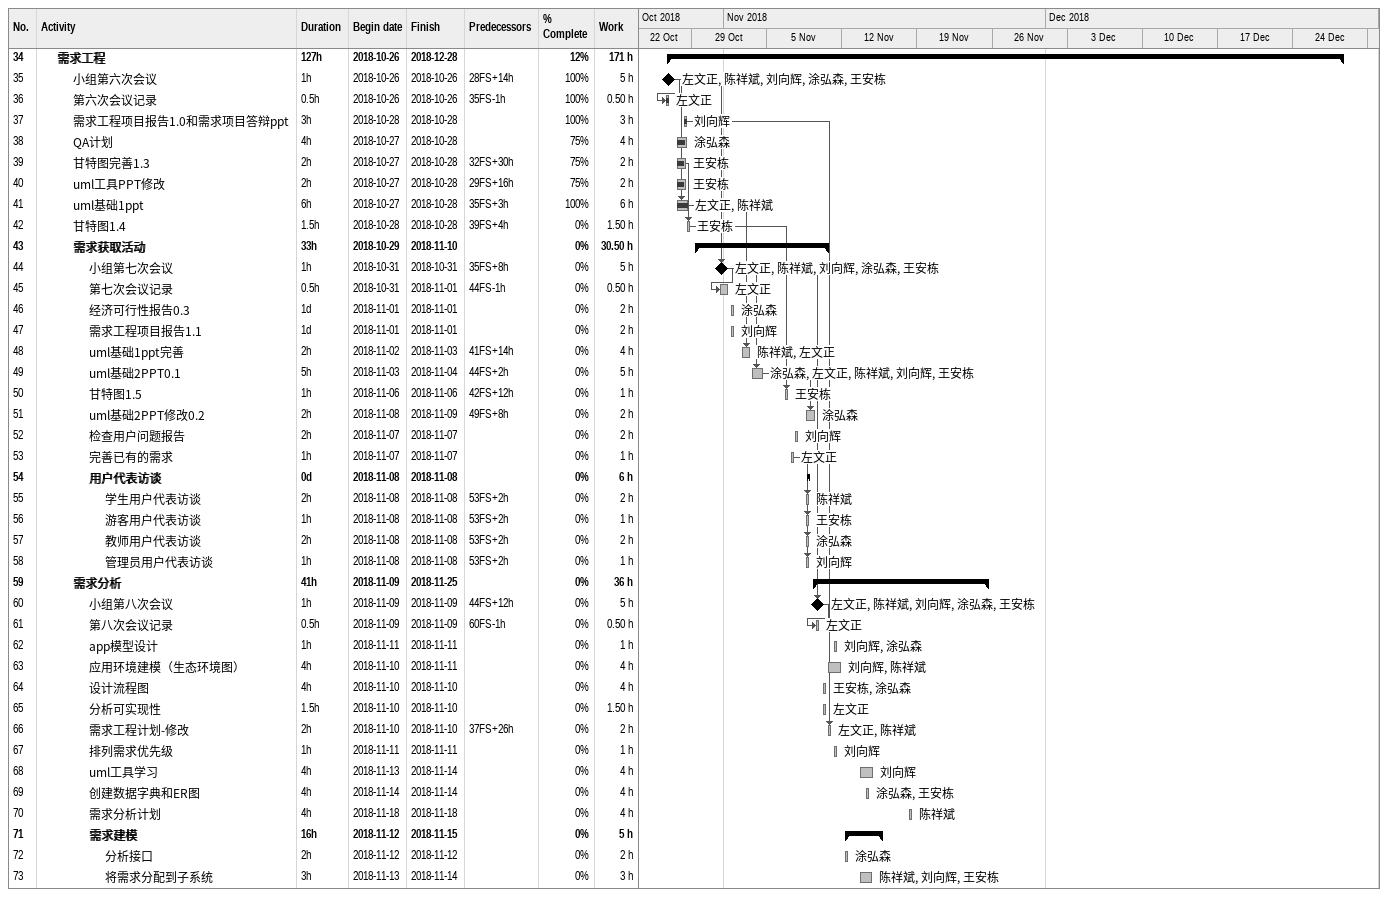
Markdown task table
| ID | Level | Task | Duration | Start | Finish | Predecessors | Resources | % complete | Work (h) |
|---|---|---|---|---|---|---|---|---|---|
| 34 | 2 | **需求工程** | 127h | 2018-10-26 | 2018-12-28 |  |  | 12 | 171 |
| 35 | 3 | 小组第六次会议 | 1h | 2018-10-26 | 2018-10-26 | 28FS+14h | 左文正, 陈祥斌, 刘向辉, 涂弘森, 王安栋 | 100 | 5 |
| 36 | 3 | 第六次会议记录 | 0.5h | 2018-10-26 | 2018-10-26 | 35FS-1h | 左文正 | 100 | 0.50 |
| 37 | 3 | 需求工程项目报告1.0和需求项目答辩ppt | 3h | 2018-10-28 | 2018-10-28 |  | 刘向辉 | 100 | 3 |
| 38 | 3 | QA计划 | 4h | 2018-10-27 | 2018-10-28 |  | 涂弘森 | 75 | 4 |
| 39 | 3 | 甘特图完善1.3 | 2h | 2018-10-27 | 2018-10-28 | 32FS+30h | 王安栋 | 75 | 2 |
| 40 | 3 | uml工具PPT修改 | 2h | 2018-10-27 | 2018-10-28 | 29FS+16h | 王安栋 | 75 | 2 |
| 41 | 3 | uml基础1ppt | 6h | 2018-10-27 | 2018-10-28 | 35FS+3h | 左文正, 陈祥斌 | 100 | 6 |
| 42 | 3 | 甘特图1.4 | 1.5h | 2018-10-28 | 2018-10-28 | 39FS+4h | 王安栋 | 0 | 1.50 |
| 43 | 3 | **需求获取活动** | 33h | 2018-10-29 | 2018-11-10 |  |  | 0 | 30.50 |
| 44 | 4 | 小组第七次会议 | 1h | 2018-10-31 | 2018-10-31 | 35FS+8h | 左文正, 陈祥斌, 刘向辉, 涂弘森, 王安栋 | 0 | 5 |
| 45 | 4 | 第七次会议记录 | 0.5h | 2018-10-31 | 2018-11-01 | 44FS-1h | 左文正 | 0 | 0.50 |
| 46 | 4 | 经济可行性报告0.3 | 1d | 2018-11-01 | 2018-11-01 |  | 涂弘森 | 0 | 2 |
| 47 | 4 | 需求工程项目报告1.1 | 1d | 2018-11-01 | 2018-11-01 |  | 刘向辉 | 0 | 2 |
| 48 | 4 | uml基础1ppt完善 | 2h | 2018-11-02 | 2018-11-03 | 41FS+14h | 陈祥斌, 左文正 | 0 | 4 |
| 49 | 4 | uml基础2PPT0.1 | 5h | 2018-11-03 | 2018-11-04 | 44FS+2h | 涂弘森, 左文正, 陈祥斌, 刘向辉, 王安栋 | 0 | 5 |
| 50 | 4 | 甘特图1.5 | 1h | 2018-11-06 | 2018-11-06 | 42FS+12h | 王安栋 | 0 | 1 |
| 51 | 4 | uml基础2PPT修改0.2 | 2h | 2018-11-08 | 2018-11-09 | 49FS+8h | 涂弘森 | 0 | 2 |
| 52 | 4 | 检查用户问题报告 | 2h | 2018-11-07 | 2018-11-07 |  | 刘向辉 | 0 | 2 |
| 53 | 4 | 完善已有的需求 | 1h | 2018-11-07 | 2018-11-07 |  | 左文正 | 0 | 1 |
| 54 | 4 | **用户代表访谈** | 0d | 2018-11-08 | 2018-11-08 |  |  | 0 | 6 |
| 55 | 5 | 学生用户代表访谈 | 2h | 2018-11-08 | 2018-11-08 | 53FS+2h | 陈祥斌 | 0 | 2 |
| 56 | 5 | 游客用户代表访谈 | 1h | 2018-11-08 | 2018-11-08 | 53FS+2h | 王安栋 | 0 | 1 |
| 57 | 5 | 教师用户代表访谈 | 2h | 2018-11-08 | 2018-11-08 | 53FS+2h | 涂弘森 | 0 | 2 |
| 58 | 5 | 管理员用户代表访谈 | 1h | 2018-11-08 | 2018-11-08 | 53FS+2h | 刘向辉 | 0 | 1 |
| 59 | 3 | **需求分析** | 41h | 2018-11-09 | 2018-11-25 |  |  | 0 | 36 |
| 60 | 4 | 小组第八次会议 | 1h | 2018-11-09 | 2018-11-09 | 44FS+12h | 左文正, 陈祥斌, 刘向辉, 涂弘森, 王安栋 | 0 | 5 |
| 61 | 4 | 第八次会议记录 | 0.5h | 2018-11-09 | 2018-11-09 | 60FS-1h | 左文正 | 0 | 0.50 |
| 62 | 4 | app模型设计 | 1h | 2018-11-11 | 2018-11-11 |  | 刘向辉, 涂弘森 | 0 | 1 |
| 63 | 4 | 应用环境建模（生态环境图） | 4h | 2018-11-10 | 2018-11-11 |  | 刘向辉, 陈祥斌 | 0 | 4 |
| 64 | 4 | 设计流程图 | 4h | 2018-11-10 | 2018-11-10 |  | 王安栋, 涂弘森 | 0 | 4 |
| 65 | 4 | 分析可实现性 | 1.5h | 2018-11-10 | 2018-11-10 |  | 左文正 | 0 | 1.50 |
| 66 | 4 | 需求工程计划-修改 | 2h | 2018-11-10 | 2018-11-10 | 37FS+26h | 左文正, 陈祥斌 | 0 | 2 |
| 67 | 4 | 排列需求优先级 | 1h | 2018-11-11 | 2018-11-11 |  | 刘向辉 | 0 | 1 |
| 68 | 4 | uml工具学习 | 4h | 2018-11-13 | 2018-11-14 |  | 刘向辉 | 0 | 4 |
| 69 | 4 | 创建数据字典和ER图 | 4h | 2018-11-14 | 2018-11-14 |  | 涂弘森, 王安栋 | 0 | 4 |
| 70 | 4 | 需求分析计划 | 4h | 2018-11-18 | 2018-11-18 |  | 陈祥斌 | 0 | 4 |
| 71 | 4 | **需求建模** | 16h | 2018-11-12 | 2018-11-15 |  |  | 0 | 5 |
| 72 | 5 | 分析接口 | 2h | 2018-11-12 | 2018-11-12 |  | 涂弘森 | 0 | 2 |
| 73 | 5 | 将需求分配到子系统 | 3h | 2018-11-13 | 2018-11-14 |  | 陈祥斌, 刘向辉, 王安栋 | 0 | 3 |
